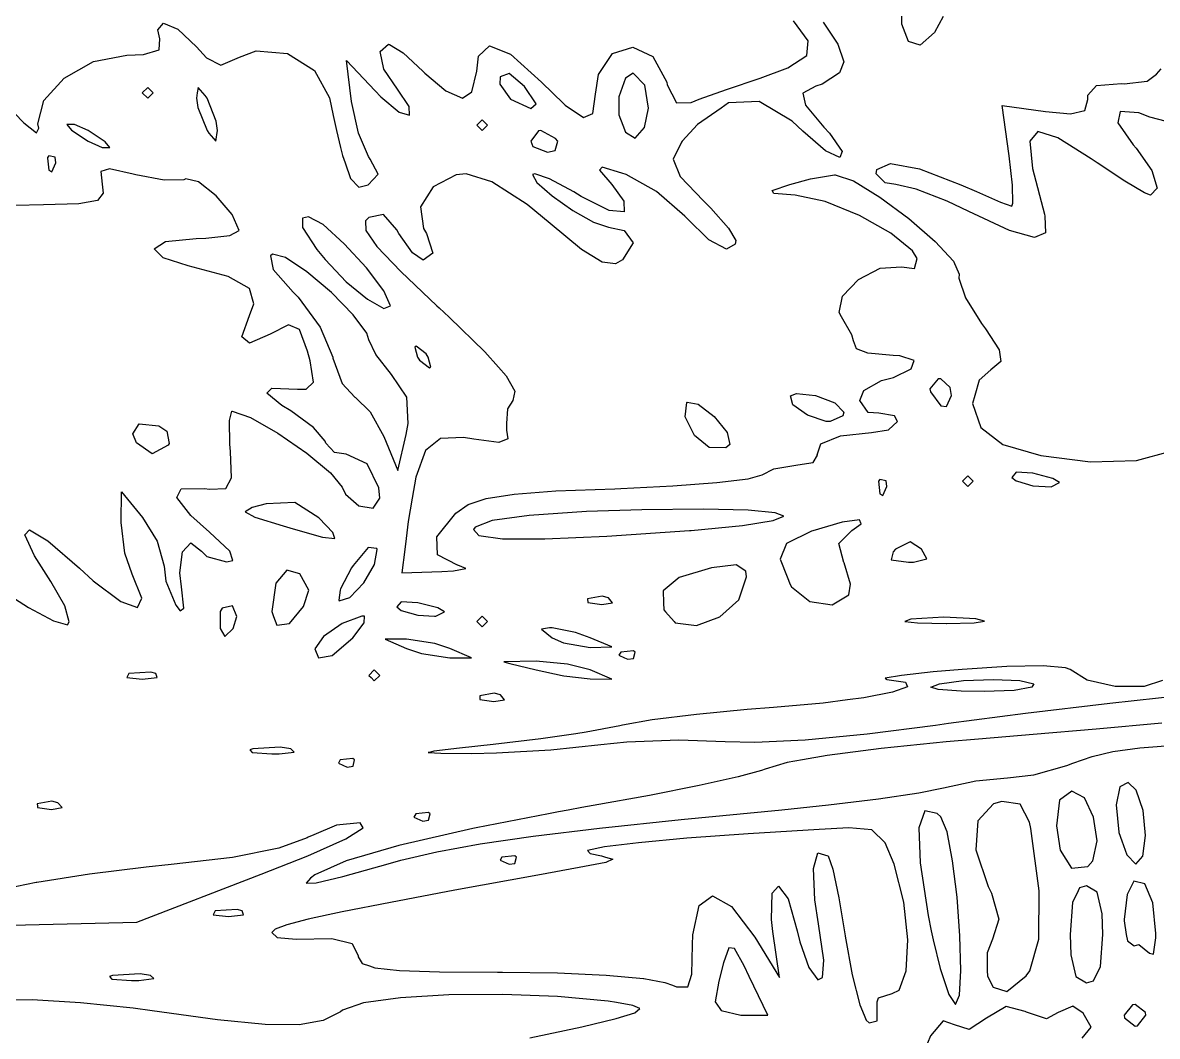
# Model space of a CAD drawing. Extents: x 111.7 to 189.1, y -142.8 to -74.9.
# Drawn here: x 161.72 to 172.53, y -124.27 to -114.61 of the extents above; entities that cross this region are included whole.
import ezdxf

# ---------------------------------------------------------------- set-up
doc = ezdxf.new("R2010")
doc.units = 0
doc.layers.add('BLACK', color=7, linetype='CONTINUOUS')

msp = doc.modelspace()

# ---------------------------------------------------------------- linework, layer by layer
at = {"layer": 'BLACK', "linetype": 'CONTINUOUS'}
for p, q in [((170.095, -114.622), (170.095, -114.359)), ((163.004, -114.678), (163.057, -114.612)), ((163.057, -114.612), (163.194, -114.669)), ((169.2, -114.782), (169.061, -114.59)), ((169.345, -114.605), (169.483, -114.812)), ((170.487, -114.549), (170.404, -114.701)), ((163.024, -114.762), (163.004, -114.678)), ((163.194, -114.669), (163.372, -114.84)), ((170.158, -114.787), (170.095, -114.622)), ((170.404, -114.701), (170.268, -114.823)), ((163.018, -114.867), (163.024, -114.762)), ((165.122, -114.883), (165.203, -114.814)), ((165.203, -114.814), (165.211, -114.815)), ((165.211, -114.815), (165.343, -114.897)), ((166.06, -114.927), (166.164, -114.828)), ((166.164, -114.828), (166.364, -114.91)), ((169.189, -114.921), (169.2, -114.782)), ((169.483, -114.812), (169.54, -114.983)), ((170.268, -114.823), (170.158, -114.787)), ((162.391, -114.979), (162.708, -114.917)), ((162.708, -114.917), (162.867, -114.911)), ((162.867, -114.911), (163.018, -114.867)), ((163.372, -114.84), (163.467, -114.945)), ((163.782, -114.937), (163.941, -114.877)), ((163.941, -114.877), (164.238, -114.902)), ((164.238, -114.902), (164.496, -115.063)), ((165.158, -115.051), (165.122, -114.883)), ((165.343, -114.897), (165.529, -115.071)), ((166.043, -115.071), (166.06, -114.927)), ((166.364, -114.91), (166.66, -115.174)), ((167.202, -115.101), (167.336, -114.903)), ((167.336, -114.903), (167.529, -114.843)), ((167.529, -114.843), (167.721, -114.93)), ((167.721, -114.93), (167.853, -115.176)), ((169.009, -115.039), (169.189, -114.921)), ((162.11, -115.138), (162.391, -114.979)), ((163.467, -114.945), (163.605, -115.012)), ((163.605, -115.012), (163.782, -114.937)), ((164.851, -115.361), (164.803, -114.968)), ((164.803, -114.968), (165.074, -115.258)), ((168.743, -115.137), (169.009, -115.039)), ((169.54, -114.983), (169.501, -115.085)), ((161.916, -115.35), (162.11, -115.138)), ((164.496, -115.063), (164.64, -115.324)), ((165.289, -115.243), (165.158, -115.051)), ((165.529, -115.071), (165.547, -115.089)), ((165.547, -115.089), (165.749, -115.258)), ((165.997, -115.267), (166.043, -115.071)), ((166.265, -115.126), (166.263, -115.196)), ((166.351, -115.093), (166.265, -115.126)), ((166.499, -115.217), (166.351, -115.093)), ((167.175, -115.289), (167.202, -115.101)), ((167.46, -115.136), (167.397, -115.314)), ((167.535, -115.091), (167.46, -115.136)), ((167.645, -115.203), (167.535, -115.091)), ((168.422, -115.245), (168.743, -115.137)), ((169.501, -115.085), (169.334, -115.195)), ((172.432, -115.167), (172.522, -115.1)), ((172.522, -115.1), (172.565, -115.048)), ((162.907, -115.225), (162.856, -115.277)), ((162.958, -115.277), (162.907, -115.225)), ((163.387, -115.226), (163.38, -115.277)), ((163.456, -115.302), (163.387, -115.226)), ((165.074, -115.258), (165.129, -115.314)), ((165.398, -115.406), (165.289, -115.243)), ((165.749, -115.258), (165.907, -115.328)), ((166.263, -115.196), (166.365, -115.338)), ((166.609, -115.381), (166.499, -115.217)), ((166.66, -115.174), (166.874, -115.381)), ((167.68, -115.423), (167.645, -115.203)), ((167.853, -115.176), (167.859, -115.2)), ((167.859, -115.2), (167.947, -115.371)), ((168.164, -115.338), (168.422, -115.245)), ((169.275, -115.212), (169.151, -115.281)), ((169.334, -115.195), (169.275, -115.212)), ((171.867, -115.299), (171.949, -115.206)), ((171.949, -115.206), (172.188, -115.189)), ((172.188, -115.189), (172.214, -115.19)), ((172.214, -115.19), (172.432, -115.167)), ((161.86, -115.572), (161.916, -115.35)), ((162.856, -115.277), (162.907, -115.328)), ((162.907, -115.328), (162.958, -115.277)), ((163.38, -115.277), (163.373, -115.328)), ((163.373, -115.328), (163.384, -115.416)), ((163.473, -115.328), (163.456, -115.302)), ((163.561, -115.548), (163.473, -115.328)), ((164.64, -115.324), (164.675, -115.493)), ((164.915, -115.66), (164.851, -115.361)), ((165.129, -115.314), (165.303, -115.46)), ((165.907, -115.328), (165.997, -115.267)), ((166.365, -115.338), (166.366, -115.339)), ((166.366, -115.339), (166.558, -115.427)), ((167.15, -115.475), (167.175, -115.289)), ((167.397, -115.314), (167.398, -115.487)), ((167.947, -115.371), (168.087, -115.369)), ((168.087, -115.369), (168.164, -115.338)), ((168.735, -115.361), (168.443, -115.373)), ((169.048, -115.547), (168.735, -115.361)), ((169.151, -115.281), (169.176, -115.396)), ((171.838, -115.447), (171.866, -115.342)), ((171.866, -115.342), (171.867, -115.299)), ((161.638, -115.472), (161.726, -115.562)), ((163.384, -115.416), (163.473, -115.637)), ((165.303, -115.46), (165.402, -115.49)), ((165.402, -115.49), (165.398, -115.406)), ((166.558, -115.427), (166.609, -115.381)), ((166.874, -115.381), (166.887, -115.394)), ((166.887, -115.394), (167.061, -115.512)), ((167.061, -115.512), (167.15, -115.475)), ((167.643, -115.608), (167.68, -115.423)), ((168.371, -115.423), (168.147, -115.58)), ((168.443, -115.373), (168.371, -115.423)), ((169.176, -115.396), (169.352, -115.604)), ((171.116, -115.878), (171.05, -115.399)), ((171.05, -115.399), (171.464, -115.455)), ((171.464, -115.455), (171.701, -115.477)), ((171.701, -115.477), (171.838, -115.447)), ((172.174, -115.454), (172.152, -115.563)), ((172.352, -115.467), (172.174, -115.454)), ((172.458, -115.509), (172.352, -115.467)), ((161.726, -115.562), (161.849, -115.657)), ((161.87, -115.615), (161.86, -115.572)), ((162.211, -115.579), (162.136, -115.578)), ((162.136, -115.578), (162.18, -115.633)), ((162.341, -115.637), (162.211, -115.579)), ((163.572, -115.637), (163.561, -115.548)), ((164.675, -115.493), (164.708, -115.637)), ((166.095, -115.534), (166.043, -115.585)), ((166.043, -115.585), (166.095, -115.637)), ((166.146, -115.585), (166.095, -115.534)), ((166.095, -115.637), (166.146, -115.585)), ((167.398, -115.487), (167.434, -115.585)), ((167.434, -115.585), (167.459, -115.653)), ((168.147, -115.58), (167.999, -115.739)), ((169.149, -115.641), (169.048, -115.547)), ((172.152, -115.563), (172.299, -115.772)), ((172.689, -115.568), (172.458, -115.509)), ((161.849, -115.657), (161.87, -115.615)), ((162.18, -115.633), (162.341, -115.739)), ((162.503, -115.743), (162.341, -115.637)), ((163.473, -115.637), (163.489, -115.662)), ((163.489, -115.662), (163.558, -115.739)), ((163.558, -115.739), (163.572, -115.637)), ((164.708, -115.637), (164.746, -115.798)), ((165.011, -115.885), (164.915, -115.66)), ((166.631, -115.639), (166.558, -115.739)), ((166.654, -115.637), (166.631, -115.639)), ((166.794, -115.711), (166.654, -115.637)), ((167.459, -115.653), (167.553, -115.708)), ((167.553, -115.708), (167.643, -115.608)), ((169.368, -115.83), (169.149, -115.641)), ((169.352, -115.604), (169.405, -115.663)), ((169.405, -115.663), (169.524, -115.836)), ((171.389, -115.647), (171.314, -115.739)), ((171.579, -115.707), (171.389, -115.647)), ((162.341, -115.739), (162.472, -115.797)), ((162.472, -115.797), (162.547, -115.798)), ((162.547, -115.798), (162.503, -115.743)), ((164.746, -115.798), (164.764, -115.875)), ((166.558, -115.739), (166.577, -115.789)), ((166.577, -115.789), (166.718, -115.842)), ((166.791, -115.827), (166.815, -115.739)), ((166.815, -115.739), (166.794, -115.711)), ((167.993, -115.746), (167.914, -115.91)), ((167.999, -115.739), (167.993, -115.746)), ((171.314, -115.739), (171.339, -115.997)), ((171.898, -115.905), (171.579, -115.707)), ((172.299, -115.772), (172.328, -115.805)), ((161.964, -115.876), (161.952, -115.892)), ((161.952, -115.892), (161.953, -115.899)), ((161.953, -115.899), (161.964, -116.014)), ((162.025, -115.891), (161.964, -115.876)), ((162.033, -115.945), (162.025, -115.891)), ((164.764, -115.875), (164.788, -115.945)), ((165.027, -115.908), (165.011, -115.885)), ((165.102, -116.053), (165.027, -115.908)), ((166.718, -115.842), (166.791, -115.827)), ((167.914, -115.91), (167.983, -116.074)), ((169.503, -115.893), (169.368, -115.83)), ((169.524, -115.836), (169.503, -115.893)), ((171.147, -116.158), (171.116, -115.878)), ((171.956, -115.945), (171.898, -115.905)), ((172.328, -115.805), (172.475, -116.016)), ((161.964, -116.014), (161.995, -116.03)), ((161.995, -116.03), (162.033, -115.945)), ((162.544, -116.001), (162.461, -116.028)), ((162.77, -116.052), (162.544, -116.001)), ((164.788, -115.945), (164.84, -116.093)), ((167.237, -115.985), (167.214, -116.015)), ((167.214, -116.015), (167.329, -116.151)), ((167.425, -116.043), (167.237, -115.985)), ((169.848, -116.048), (169.856, -116.009)), ((169.856, -116.009), (169.987, -115.952)), ((169.987, -115.952), (170.262, -116.001)), ((170.262, -116.001), (170.656, -116.153)), ((171.339, -115.997), (171.452, -116.433)), ((172.218, -116.118), (171.956, -115.945)), ((172.475, -116.016), (172.526, -116.185)), ((162.461, -116.028), (162.473, -116.148)), ((162.795, -116.058), (162.77, -116.052)), ((163.065, -116.11), (162.795, -116.058)), ((163.252, -116.105), (163.065, -116.11)), ((163.271, -116.097), (163.252, -116.105)), ((163.392, -116.125), (163.271, -116.097)), ((163.561, -116.26), (163.392, -116.125)), ((164.84, -116.093), (164.918, -116.176)), ((165.008, -116.155), (165.102, -116.053)), ((165.848, -116.058), (165.627, -116.172)), ((165.941, -116.048), (165.848, -116.058)), ((166.188, -116.125), (165.941, -116.048)), ((166.524, -116.342), (166.188, -116.125)), ((166.597, -116.048), (166.573, -116.056)), ((166.573, -116.056), (166.615, -116.133)), ((166.735, -116.098), (166.597, -116.048)), ((166.968, -116.222), (166.735, -116.098)), ((167.466, -116.057), (167.425, -116.043)), ((167.757, -116.217), (167.466, -116.057)), ((167.983, -116.074), (168.203, -116.305)), ((169.026, -116.151), (169.224, -116.097)), ((169.224, -116.097), (169.453, -116.058)), ((169.453, -116.058), (169.459, -116.058)), ((169.459, -116.058), (169.633, -116.117)), ((169.633, -116.117), (169.884, -116.27)), ((169.934, -116.134), (169.848, -116.048)), ((172.407, -116.23), (172.218, -116.118)), ((162.484, -116.234), (162.428, -116.303)), ((162.473, -116.148), (162.484, -116.234)), ((164.918, -116.176), (165.008, -116.155)), ((165.627, -116.172), (165.507, -116.364)), ((166.615, -116.133), (166.762, -116.26)), ((167.039, -116.265), (166.968, -116.222)), ((167.329, -116.151), (167.446, -116.309)), ((168.026, -116.452), (167.757, -116.217)), ((168.858, -116.209), (169.026, -116.151)), ((168.873, -116.236), (168.858, -116.209)), ((170.037, -116.151), (169.934, -116.134)), ((170.231, -116.196), (170.037, -116.151)), ((170.526, -116.311), (170.231, -116.196)), ((170.656, -116.153), (170.805, -116.219)), ((170.805, -116.219), (171.035, -116.318)), ((171.152, -116.33), (171.147, -116.158)), ((172.463, -116.254), (172.407, -116.23)), ((172.526, -116.185), (172.463, -116.254)), ((162.252, -116.334), (161.913, -116.343)), ((162.428, -116.303), (162.252, -116.334)), ((163.712, -116.437), (163.561, -116.26)), ((166.742, -116.521), (166.524, -116.342)), ((166.762, -116.26), (166.959, -116.399)), ((167.305, -116.399), (167.039, -116.265)), ((167.446, -116.309), (167.447, -116.411)), ((168.203, -116.305), (168.273, -116.375)), ((169.077, -116.252), (168.873, -116.236)), ((169.362, -116.314), (169.077, -116.252)), ((169.689, -116.447), (169.362, -116.314)), ((169.884, -116.27), (170.16, -116.475)), ((170.731, -116.407), (170.526, -116.311)), ((171.035, -116.318), (171.143, -116.356)), ((171.143, -116.356), (171.152, -116.33)), ((161.913, -116.343), (161.645, -116.35)), ((163.778, -116.588), (163.712, -116.437)), ((165.155, -116.437), (165.014, -116.465)), ((165.281, -116.582), (165.155, -116.437)), ((165.507, -116.364), (165.537, -116.571)), ((166.959, -116.399), (167.155, -116.511)), ((167.447, -116.411), (167.305, -116.399)), ((168.273, -116.375), (168.443, -116.567)), ((169.99, -116.615), (169.689, -116.447)), ((171.12, -116.589), (170.731, -116.407)), ((171.452, -116.433), (171.457, -116.452)), ((164.439, -116.459), (164.384, -116.471)), ((164.384, -116.471), (164.384, -116.561)), ((164.578, -116.533), (164.439, -116.459)), ((164.781, -116.715), (164.578, -116.533)), ((165.014, -116.465), (164.982, -116.496)), ((164.982, -116.496), (164.986, -116.588)), ((167.042, -116.77), (166.742, -116.521)), ((167.155, -116.511), (167.297, -116.558)), ((167.297, -116.558), (167.449, -116.59)), ((168.041, -116.469), (168.026, -116.452)), ((168.254, -116.679), (168.041, -116.469)), ((170.16, -116.475), (170.411, -116.693)), ((171.457, -116.452), (171.463, -116.611)), ((163.077, -116.693), (163.37, -116.665)), ((163.37, -116.665), (163.462, -116.663)), ((163.462, -116.663), (163.689, -116.636)), ((163.689, -116.636), (163.778, -116.588)), ((164.384, -116.561), (164.518, -116.769)), ((164.986, -116.588), (165.091, -116.742)), ((165.3, -116.618), (165.281, -116.582)), ((165.43, -116.803), (165.3, -116.618)), ((165.537, -116.571), (165.565, -116.617)), ((165.565, -116.617), (165.625, -116.805)), ((167.449, -116.59), (167.533, -116.708)), ((168.443, -116.567), (168.511, -116.684)), ((170.194, -116.783), (169.99, -116.615)), ((171.357, -116.656), (171.12, -116.589)), ((171.463, -116.611), (171.357, -116.656)), ((162.97, -116.763), (163.077, -116.693)), ((163.054, -116.851), (162.97, -116.763)), ((164.518, -116.769), (164.597, -116.867)), ((164.993, -116.945), (164.781, -116.715)), ((165.091, -116.742), (165.318, -116.98)), ((167.237, -116.892), (167.042, -116.77)), ((167.533, -116.708), (167.433, -116.869)), ((168.422, -116.768), (168.254, -116.679)), ((168.507, -116.72), (168.422, -116.768)), ((168.511, -116.684), (168.507, -116.72)), ((170.411, -116.693), (170.587, -116.883)), ((163.293, -116.926), (163.054, -116.851)), ((164.096, -116.815), (164.079, -116.83)), ((164.079, -116.83), (164.102, -116.961)), ((164.22, -116.845), (164.096, -116.815)), ((164.425, -116.982), (164.22, -116.845)), ((164.597, -116.867), (164.8, -117.077)), ((165.533, -116.871), (165.43, -116.803)), ((165.625, -116.805), (165.533, -116.871)), ((167.433, -116.869), (167.366, -116.907)), ((170.239, -116.856), (170.194, -116.783)), ((170.216, -116.951), (170.239, -116.856)), ((170.587, -116.883), (170.639, -117.006)), ((163.675, -117.029), (163.293, -116.926)), ((164.102, -116.961), (164.293, -117.177)), ((164.658, -117.18), (164.425, -116.982)), ((165.158, -117.164), (164.993, -116.945)), ((165.318, -116.98), (165.664, -117.308)), ((167.366, -116.907), (167.237, -116.892)), ((169.681, -117.057), (169.888, -116.948)), ((169.888, -116.948), (170.092, -116.937)), ((170.092, -116.937), (170.216, -116.951)), ((163.876, -117.143), (163.675, -117.029)), ((164.8, -117.077), (165.002, -117.245)), ((169.53, -117.214), (169.681, -117.057)), ((170.639, -117.006), (170.636, -117.044)), ((170.636, -117.044), (170.702, -117.232)), ((163.918, -117.288), (163.876, -117.143)), ((164.293, -117.177), (164.34, -117.224)), ((164.866, -117.392), (164.658, -117.18)), ((165.221, -117.308), (165.158, -117.164)), ((163.877, -117.398), (163.918, -117.288)), ((164.34, -117.224), (164.551, -117.51)), ((165.002, -117.245), (165.158, -117.333)), ((165.158, -117.333), (165.221, -117.308)), ((165.664, -117.308), (165.684, -117.326)), ((169.497, -117.371), (169.53, -117.214)), ((170.702, -117.232), (170.854, -117.475)), ((163.805, -117.603), (163.877, -117.398)), ((164.996, -117.569), (164.866, -117.392)), ((165.684, -117.326), (165.779, -117.415)), ((165.779, -117.415), (166.12, -117.746)), ((169.519, -117.411), (169.497, -117.371)), ((169.619, -117.584), (169.519, -117.411)), ((164.25, -117.489), (164.075, -117.576)), ((164.353, -117.533), (164.25, -117.489)), ((164.551, -117.51), (164.67, -117.795)), ((170.854, -117.475), (170.891, -117.525)), ((170.891, -117.525), (171.023, -117.727)), ((163.876, -117.663), (163.805, -117.603)), ((164.075, -117.576), (163.876, -117.663)), ((164.431, -117.74), (164.353, -117.533)), ((165.015, -117.63), (164.996, -117.569)), ((165.08, -117.771), (165.015, -117.63)), ((169.634, -117.642), (169.619, -117.584)), ((164.454, -117.831), (164.431, -117.74)), ((165.466, -117.693), (165.452, -117.7)), ((165.452, -117.7), (165.478, -117.796)), ((165.56, -117.766), (165.466, -117.693)), ((166.12, -117.746), (166.251, -117.892)), ((169.662, -117.717), (169.634, -117.642)), ((169.769, -117.757), (169.662, -117.717)), ((171.023, -117.727), (171.037, -117.839)), ((164.486, -118.036), (164.454, -117.831)), ((164.67, -117.795), (164.673, -117.805)), ((164.673, -117.805), (164.761, -118.046)), ((165.231, -117.961), (165.08, -117.771)), ((165.478, -117.796), (165.499, -117.826)), ((165.499, -117.826), (165.593, -117.899)), ((165.581, -117.796), (165.56, -117.766)), ((165.607, -117.892), (165.581, -117.796)), ((170.012, -117.779), (169.769, -117.757)), ((170.075, -117.783), (170.012, -117.779)), ((170.21, -117.827), (170.075, -117.783)), ((170.182, -117.909), (170.21, -117.827)), ((171.037, -117.839), (170.943, -117.917)), ((165.378, -118.178), (165.231, -117.961)), ((165.593, -117.899), (165.607, -117.892)), ((166.251, -117.892), (166.324, -117.974)), ((170.016, -117.991), (170.182, -117.909)), ((170.943, -117.917), (170.832, -118.015)), ((164.418, -118.103), (164.486, -118.036)), ((164.761, -118.046), (164.88, -118.178)), ((166.324, -117.974), (166.406, -118.122)), ((169.732, -118.113), (169.9, -118.019)), ((169.9, -118.019), (170.016, -117.991)), ((170.441, -118.004), (170.362, -118.098)), ((170.465, -118.002), (170.441, -118.004)), ((170.556, -118.085), (170.465, -118.002)), ((170.832, -118.015), (170.789, -118.162)), ((164.041, -118.138), (164.09, -118.091)), ((164.185, -118.256), (164.041, -118.138)), ((164.09, -118.091), (164.334, -118.101)), ((164.334, -118.101), (164.418, -118.103)), ((164.88, -118.178), (164.888, -118.181)), ((165.39, -118.428), (165.378, -118.178)), ((166.406, -118.122), (166.386, -118.211)), ((169.033, -118.166), (169.09, -118.143)), ((169.056, -118.251), (169.033, -118.166)), ((169.09, -118.143), (169.27, -118.162)), ((169.27, -118.162), (169.455, -118.232)), ((169.694, -118.209), (169.732, -118.113)), ((170.362, -118.098), (170.366, -118.127)), ((170.366, -118.127), (170.465, -118.259)), ((170.518, -118.268), (170.568, -118.162)), ((170.568, -118.162), (170.556, -118.085)), ((170.789, -118.162), (170.768, -118.237)), ((164.27, -118.309), (164.185, -118.256)), ((164.888, -118.181), (165.027, -118.318)), ((166.386, -118.211), (166.336, -118.289)), ((168.029, -118.365), (168.046, -118.228)), ((168.046, -118.228), (168.047, -118.226)), ((168.047, -118.226), (168.154, -118.244)), ((168.154, -118.244), (168.305, -118.363)), ((169.196, -118.349), (169.056, -118.251)), ((169.455, -118.232), (169.54, -118.322)), ((169.774, -118.325), (169.694, -118.209)), ((170.465, -118.259), (170.518, -118.268)), ((170.768, -118.237), (170.846, -118.467)), ((163.687, -118.401), (163.709, -118.31)), ((163.709, -118.31), (163.712, -118.31)), ((163.712, -118.31), (163.888, -118.373)), ((163.888, -118.373), (164.147, -118.522)), ((164.486, -118.466), (164.27, -118.309)), ((165.027, -118.318), (165.158, -118.554)), ((166.336, -118.289), (166.328, -118.428)), ((168.118, -118.542), (168.029, -118.365)), ((168.305, -118.363), (168.428, -118.514)), ((169.374, -118.409), (169.196, -118.349)), ((169.531, -118.355), (169.411, -118.411)), ((169.54, -118.322), (169.531, -118.355)), ((169.874, -118.331), (169.774, -118.325)), ((170.025, -118.355), (169.874, -118.331)), ((170.054, -118.409), (170.025, -118.355)), ((162.767, -118.528), (162.826, -118.431)), ((162.826, -118.431), (163.012, -118.451)), ((163.012, -118.451), (163.09, -118.501)), ((163.09, -118.501), (163.113, -118.618)), ((163.691, -118.625), (163.687, -118.401)), ((164.599, -118.597), (164.486, -118.466)), ((165.369, -118.533), (165.39, -118.428)), ((166.328, -118.428), (166.325, -118.492)), ((166.325, -118.492), (166.339, -118.574)), ((169.411, -118.411), (169.374, -118.409)), ((169.805, -118.516), (169.966, -118.49)), ((169.966, -118.49), (170.054, -118.409)), ((170.846, -118.467), (171.057, -118.63)), ((162.8, -118.612), (162.767, -118.528)), ((162.949, -118.717), (162.8, -118.612)), ((164.147, -118.522), (164.423, -118.713)), ((164.604, -118.617), (164.599, -118.597)), ((165.158, -118.554), (165.292, -118.876)), ((165.292, -118.876), (165.369, -118.533)), ((165.698, -118.571), (165.556, -118.685)), ((165.916, -118.563), (165.698, -118.571)), ((166.014, -118.578), (165.916, -118.563)), ((166.255, -118.61), (166.014, -118.578)), ((166.339, -118.574), (166.255, -118.61)), ((168.259, -118.658), (168.118, -118.542)), ((168.428, -118.514), (168.454, -118.628)), ((169.321, -118.623), (169.51, -118.546)), ((169.51, -118.546), (169.805, -118.516)), ((163.101, -118.636), (162.949, -118.717)), ((163.113, -118.618), (163.101, -118.636)), ((163.696, -118.696), (163.691, -118.625)), ((163.707, -118.946), (163.696, -118.696)), ((164.423, -118.713), (164.649, -118.9)), ((164.689, -118.704), (164.604, -118.617)), ((164.798, -118.722), (164.689, -118.704)), ((165.556, -118.685), (165.462, -118.939)), ((168.416, -118.66), (168.259, -118.658)), ((168.454, -118.628), (168.416, -118.66)), ((169.286, -118.727), (169.321, -118.623)), ((171.057, -118.63), (171.42, -118.734)), ((172.331, -118.781), (172.658, -118.691)), ((164.998, -118.812), (164.798, -118.722)), ((165.109, -119.041), (164.998, -118.812)), ((168.873, -118.861), (169.104, -118.824)), ((169.104, -118.824), (169.249, -118.802)), ((169.249, -118.802), (169.289, -118.732)), ((169.289, -118.732), (169.286, -118.727)), ((171.42, -118.734), (171.892, -118.794)), ((171.892, -118.794), (172.331, -118.781)), ((164.649, -118.9), (164.76, -119.036)), ((168.628, -118.955), (168.763, -118.917)), ((168.763, -118.917), (168.873, -118.861)), ((170.722, -118.927), (170.671, -118.979)), ((170.774, -118.979), (170.722, -118.927)), ((171.185, -118.893), (171.143, -118.942)), ((171.343, -118.903), (171.185, -118.893)), ((171.534, -118.953), (171.343, -118.903)), ((163.653, -119.047), (163.707, -118.946)), ((164.76, -119.036), (164.791, -119.102)), ((165.118, -119.141), (165.109, -119.041)), ((165.462, -118.939), (165.428, -119.141)), ((167.415, -119.048), (167.912, -119.024)), ((167.912, -119.024), (168.33, -118.992)), ((168.33, -118.992), (168.628, -118.955)), ((169.883, -118.961), (169.87, -118.977)), ((169.87, -118.977), (169.883, -119.099)), ((169.944, -118.976), (169.883, -118.961)), ((169.914, -119.115), (169.951, -119.03)), ((169.951, -119.03), (169.944, -118.976)), ((170.671, -118.979), (170.722, -119.03)), ((170.722, -119.03), (170.774, -118.979)), ((171.143, -118.942), (171.184, -118.976)), ((171.184, -118.976), (171.195, -118.979)), ((171.195, -118.979), (171.343, -119.022)), ((171.343, -119.022), (171.516, -119.031)), ((171.516, -119.031), (171.596, -118.991)), ((171.596, -118.991), (171.534, -118.953)), ((162.653, -119.371), (162.657, -119.081)), ((162.657, -119.081), (162.859, -119.324)), ((163.184, -119.133), (163.227, -119.05)), ((163.319, -119.305), (163.184, -119.133)), ((163.227, -119.05), (163.447, -119.048)), ((163.447, -119.048), (163.496, -119.054)), ((163.496, -119.054), (163.653, -119.047)), ((164.791, -119.102), (164.92, -119.214)), ((165.055, -119.235), (165.118, -119.141)), ((165.428, -119.141), (165.391, -119.364)), ((165.96, -119.202), (166.134, -119.142)), ((166.134, -119.142), (166.401, -119.101)), ((166.401, -119.101), (166.797, -119.072)), ((166.797, -119.072), (167.36, -119.05)), ((167.36, -119.05), (167.415, -119.048)), ((169.883, -119.099), (169.914, -119.115)), ((163.904, -119.229), (163.836, -119.27)), ((164.035, -119.194), (163.904, -119.229)), ((164.31, -119.181), (164.035, -119.194)), ((164.537, -119.329), (164.31, -119.181)), ((164.92, -119.214), (165.055, -119.235)), ((165.844, -119.282), (165.96, -119.202)), ((167.617, -119.252), (167.09, -119.269)), ((168.204, -119.245), (167.617, -119.252)), ((168.631, -119.255), (168.204, -119.245)), ((168.888, -119.279), (168.631, -119.255)), ((162.859, -119.324), (162.997, -119.549)), ((163.497, -119.464), (163.319, -119.305)), ((163.836, -119.27), (163.928, -119.32)), ((163.928, -119.32), (164.198, -119.405)), ((164.54, -119.332), (164.537, -119.329)), ((164.67, -119.468), (164.54, -119.332)), ((165.391, -119.364), (165.37, -119.526)), ((165.663, -119.508), (165.844, -119.282)), ((166.191, -119.353), (166.028, -119.416)), ((166.543, -119.304), (166.191, -119.353)), ((167.09, -119.269), (166.543, -119.304)), ((168.575, -119.4), (168.868, -119.354)), ((168.868, -119.354), (168.97, -119.313)), ((168.97, -119.313), (168.888, -119.279)), ((169.526, -119.368), (169.247, -119.451)), ((169.689, -119.346), (169.526, -119.368)), ((169.706, -119.386), (169.689, -119.346)), ((161.737, -119.49), (161.781, -119.442)), ((161.781, -119.442), (161.956, -119.547)), ((162.69, -119.666), (162.653, -119.371)), ((163.69, -119.645), (163.497, -119.464)), ((164.198, -119.405), (164.294, -119.433)), ((164.294, -119.433), (164.574, -119.512)), ((164.691, -119.526), (164.67, -119.468)), ((166.028, -119.416), (166.011, -119.44)), ((166.011, -119.44), (166.064, -119.497)), ((167.283, -119.502), (168.069, -119.448)), ((168.069, -119.448), (168.085, -119.447)), ((168.085, -119.447), (168.575, -119.4)), ((169.233, -119.456), (168.995, -119.573)), ((169.247, -119.451), (169.233, -119.456)), ((169.495, -119.574), (169.616, -119.45)), ((169.616, -119.45), (169.706, -119.386)), ((161.827, -119.691), (161.737, -119.49)), ((161.956, -119.547), (162.257, -119.809)), ((162.997, -119.549), (163.063, -119.787)), ((163.24, -119.651), (163.317, -119.567)), ((163.317, -119.567), (163.42, -119.645)), ((164.574, -119.512), (164.691, -119.526)), ((165.37, -119.526), (165.357, -119.629)), ((165.668, -119.68), (165.663, -119.508)), ((166.064, -119.497), (166.288, -119.527)), ((166.288, -119.527), (166.691, -119.528)), ((166.691, -119.528), (167.283, -119.502)), ((168.995, -119.573), (168.935, -119.722)), ((169.542, -119.755), (169.495, -119.574)), ((170.173, -119.556), (170.033, -119.626)), ((170.28, -119.626), (170.173, -119.556)), ((161.983, -119.935), (161.827, -119.691)), ((162.759, -119.865), (162.69, -119.666)), ((163.214, -119.853), (163.24, -119.651)), ((163.42, -119.645), (163.472, -119.695)), ((163.718, -119.733), (163.69, -119.645)), ((165.008, -119.611), (164.865, -119.781)), ((165.091, -119.619), (165.008, -119.611)), ((165.07, -119.772), (165.095, -119.629)), ((165.095, -119.629), (165.091, -119.619)), ((165.357, -119.629), (165.328, -119.853)), ((165.858, -119.779), (165.668, -119.68)), ((170.01, -119.652), (169.993, -119.729)), ((170.033, -119.626), (170.01, -119.652)), ((170.331, -119.719), (170.28, -119.626)), ((163.063, -119.787), (163.081, -119.931)), ((163.472, -119.695), (163.659, -119.747)), ((163.659, -119.747), (163.718, -119.733)), ((164.865, -119.781), (164.85, -119.804)), ((164.966, -119.948), (165.07, -119.772)), ((165.863, -119.78), (165.858, -119.779)), ((165.94, -119.811), (165.863, -119.78)), ((168.515, -119.776), (168.28, -119.804)), ((168.607, -119.835), (168.515, -119.776)), ((168.935, -119.722), (169, -119.889)), ((169.544, -119.758), (169.542, -119.755)), ((169.605, -119.959), (169.544, -119.758)), ((169.993, -119.729), (170.157, -119.75)), ((170.157, -119.75), (170.206, -119.749)), ((170.206, -119.749), (170.331, -119.719)), ((162.257, -119.809), (162.389, -119.928)), ((162.851, -120.095), (162.759, -119.865)), ((163.228, -119.985), (163.214, -119.853)), ((164.232, -119.826), (164.129, -119.951)), ((164.357, -119.861), (164.232, -119.826)), ((164.442, -120.018), (164.357, -119.861)), ((164.85, -119.804), (164.744, -120.004)), ((165.328, -119.853), (165.711, -119.839)), ((165.711, -119.839), (165.82, -119.833)), ((165.82, -119.833), (165.94, -119.811)), ((167.972, -119.895), (167.818, -120.025)), ((168.28, -119.804), (167.972, -119.895)), ((168.54, -120.109), (168.614, -119.889)), ((168.614, -119.889), (168.607, -119.835)), ((169, -119.889), (169.029, -119.962)), ((162.117, -120.167), (161.983, -119.935)), ((162.389, -119.928), (162.652, -120.125)), ((163.081, -119.931), (163.174, -120.161)), ((163.252, -120.189), (163.228, -119.985)), ((164.129, -119.951), (164.09, -120.221)), ((164.392, -120.172), (164.442, -120.018)), ((164.742, -120.018), (164.728, -120.114)), ((164.744, -120.004), (164.742, -120.018)), ((164.835, -120.088), (164.966, -119.948)), ((169.029, -119.962), (169.042, -119.984)), ((169.042, -119.984), (169.216, -120.126)), ((169.59, -120.061), (169.605, -119.959)), ((161.55, -120.039), (161.772, -120.183)), ((162.652, -120.125), (162.81, -120.181)), ((162.81, -120.181), (162.851, -120.095)), ((164.728, -120.114), (164.733, -120.118)), ((164.733, -120.118), (164.835, -120.088)), ((167.237, -120.075), (167.1, -120.099)), ((167.1, -120.099), (167.101, -120.134)), ((167.297, -120.091), (167.237, -120.075)), ((167.336, -120.137), (167.297, -120.091)), ((167.818, -120.025), (167.823, -120.137)), ((168.36, -120.272), (168.54, -120.109)), ((169.216, -120.126), (169.43, -120.157)), ((169.43, -120.157), (169.59, -120.061)), ((161.772, -120.183), (162.011, -120.311)), ((162.16, -120.32), (162.117, -120.167)), ((163.174, -120.161), (163.217, -120.213)), ((163.217, -120.213), (163.252, -120.189)), ((163.616, -120.189), (163.597, -120.221)), ((163.597, -120.221), (163.597, -120.381)), ((163.715, -120.165), (163.616, -120.189)), ((163.756, -120.267), (163.715, -120.165)), ((164.09, -120.221), (164.107, -120.267)), ((164.257, -120.334), (164.392, -120.172)), ((165.324, -120.127), (165.281, -120.176)), ((165.281, -120.176), (165.323, -120.21)), ((165.323, -120.21), (165.482, -120.256)), ((165.481, -120.137), (165.324, -120.127)), ((165.672, -120.187), (165.481, -120.137)), ((165.654, -120.265), (165.735, -120.225)), ((165.735, -120.225), (165.672, -120.187)), ((167.101, -120.134), (167.235, -120.153)), ((167.235, -120.153), (167.336, -120.137)), ((167.823, -120.137), (167.826, -120.206)), ((167.826, -120.206), (167.843, -120.225)), ((167.843, -120.225), (167.923, -120.315)), ((162.011, -120.311), (162.143, -120.347)), ((162.143, -120.347), (162.16, -120.32)), ((163.721, -120.381), (163.756, -120.267)), ((164.107, -120.267), (164.138, -120.35)), ((164.138, -120.35), (164.257, -120.334)), ((164.762, -120.336), (164.582, -120.46)), ((164.947, -120.266), (164.762, -120.336)), ((164.861, -120.47), (164.969, -120.328)), ((164.973, -120.264), (164.947, -120.266)), ((164.969, -120.328), (164.973, -120.264)), ((165.482, -120.256), (165.641, -120.264)), ((165.641, -120.264), (165.654, -120.265)), ((166.095, -120.264), (166.043, -120.315)), ((166.043, -120.315), (166.095, -120.367)), ((166.146, -120.315), (166.095, -120.264)), ((166.095, -120.367), (166.146, -120.315)), ((167.923, -120.315), (167.934, -120.328)), ((167.934, -120.328), (168.137, -120.354)), ((168.137, -120.354), (168.36, -120.272)), ((170.181, -120.293), (170.123, -120.315)), ((170.123, -120.315), (170.244, -120.33)), ((170.493, -120.276), (170.181, -120.293)), ((170.244, -120.33), (170.517, -120.335)), ((170.798, -120.292), (170.493, -120.276)), ((170.517, -120.335), (170.521, -120.335)), ((170.521, -120.335), (170.783, -120.329)), ((170.783, -120.329), (170.882, -120.313)), ((170.882, -120.313), (170.798, -120.292)), ((163.597, -120.381), (163.642, -120.459)), ((163.642, -120.459), (163.721, -120.381)), ((166.737, -120.375), (166.661, -120.39)), ((166.661, -120.39), (166.763, -120.47)), ((166.763, -120.376), (166.737, -120.375)), ((166.984, -120.42), (166.763, -120.376)), ((167.123, -120.47), (166.984, -120.42)), ((164.582, -120.46), (164.501, -120.576)), ((164.666, -120.639), (164.861, -120.47)), ((165.375, -120.484), (165.169, -120.484)), ((165.169, -120.484), (165.375, -120.573)), ((165.645, -120.526), (165.375, -120.484)), ((165.786, -120.573), (165.645, -120.526)), ((166.763, -120.47), (166.871, -120.52)), ((166.871, -120.52), (167.123, -120.564)), ((167.329, -120.558), (167.123, -120.47)), ((167.123, -120.564), (167.329, -120.558)), ((164.501, -120.576), (164.536, -120.663)), ((164.536, -120.663), (164.666, -120.639)), ((165.375, -120.573), (165.516, -120.62)), ((165.516, -120.62), (165.786, -120.661)), ((165.992, -120.661), (165.786, -120.573)), ((165.786, -120.661), (165.992, -120.661)), ((167.415, -120.607), (167.398, -120.638)), ((167.398, -120.638), (167.451, -120.661)), ((167.537, -120.595), (167.415, -120.607)), ((167.451, -120.661), (167.483, -120.675)), ((167.552, -120.607), (167.537, -120.595)), ((167.538, -120.668), (167.552, -120.607)), ((166.609, -120.695), (166.301, -120.7)), ((166.301, -120.7), (166.359, -120.715)), ((166.359, -120.715), (166.609, -120.778)), ((166.908, -120.721), (166.609, -120.695)), ((167.123, -120.778), (166.908, -120.721)), ((167.483, -120.675), (167.538, -120.668)), ((170.67, -120.772), (170.394, -120.796)), ((171.096, -120.746), (170.67, -120.772)), ((171.44, -120.74), (171.096, -120.746)), ((171.653, -120.756), (171.44, -120.74)), ((171.699, -120.774), (171.653, -120.756)), ((171.861, -120.876), (171.699, -120.774)), ((162.727, -120.813), (162.71, -120.849)), ((162.71, -120.849), (162.856, -120.865)), ((162.938, -120.799), (162.727, -120.813)), ((162.856, -120.865), (162.997, -120.85)), ((162.984, -120.813), (162.938, -120.799)), ((162.997, -120.85), (162.984, -120.813)), ((165.067, -120.778), (165.015, -120.83)), ((165.015, -120.83), (165.036, -120.85)), ((165.036, -120.85), (165.067, -120.881)), ((165.118, -120.83), (165.067, -120.778)), ((165.067, -120.881), (165.118, -120.83)), ((166.609, -120.778), (166.858, -120.83)), ((166.858, -120.83), (166.872, -120.833)), ((166.872, -120.833), (167.123, -120.862)), ((167.329, -120.867), (167.123, -120.778)), ((167.123, -120.862), (167.329, -120.867)), ((170.091, -120.829), (169.934, -120.855)), ((169.934, -120.855), (169.948, -120.867)), ((169.948, -120.867), (169.951, -120.87)), ((169.951, -120.87), (170.129, -120.895)), ((170.394, -120.796), (170.091, -120.829)), ((170.453, -120.91), (170.682, -120.879)), ((170.682, -120.879), (170.966, -120.868)), ((170.966, -120.868), (171.218, -120.877)), ((171.218, -120.877), (171.352, -120.911)), ((172.128, -120.934), (171.861, -120.876)), ((172.577, -120.878), (172.402, -120.936)), ((170.006, -120.988), (169.731, -121.042)), ((170.147, -120.937), (170.006, -120.988)), ((170.129, -120.895), (170.147, -120.937)), ((170.371, -120.942), (170.453, -120.91)), ((170.439, -120.965), (170.371, -120.942)), ((170.659, -120.98), (170.439, -120.965)), ((170.877, -120.984), (170.659, -120.98)), ((171.165, -120.972), (170.877, -120.984)), ((171.333, -120.941), (171.165, -120.972)), ((171.352, -120.911), (171.333, -120.941)), ((172.402, -120.936), (172.128, -120.934)), ((166.209, -121), (166.071, -121.025)), ((166.071, -121.025), (166.073, -121.06)), ((166.073, -121.06), (166.206, -121.079)), ((166.206, -121.079), (166.307, -121.062)), ((166.268, -121.016), (166.209, -121)), ((166.307, -121.062), (166.268, -121.016)), ((169.345, -121.093), (168.871, -121.134)), ((169.576, -121.062), (169.345, -121.093)), ((169.731, -121.042), (169.576, -121.062)), ((171.271, -121.189), (172.077, -121.093)), ((172.077, -121.093), (172.901, -121.004)), ((168.136, -121.201), (167.716, -121.254)), ((168.621, -121.154), (168.136, -121.201)), ((168.871, -121.134), (168.621, -121.154)), ((170.54, -121.286), (171.271, -121.189)), ((167.408, -121.31), (167.085, -121.371)), ((167.432, -121.305), (167.408, -121.31)), ((167.716, -121.254), (167.432, -121.305)), ((169.765, -121.388), (170.414, -121.304)), ((170.414, -121.304), (170.54, -121.286)), ((172.572, -121.285), (171.946, -121.342)), ((166.988, -121.385), (166.653, -121.434)), ((167.085, -121.371), (166.988, -121.385)), ((169.174, -121.444), (169.765, -121.388)), ((171.346, -121.394), (170.825, -121.437)), ((171.946, -121.342), (171.346, -121.394)), ((163.91, -121.53), (163.88, -121.54)), ((164.17, -121.514), (163.91, -121.53)), ((164.27, -121.53), (164.17, -121.514)), ((164.302, -121.56), (164.27, -121.53)), ((165.878, -121.522), (165.635, -121.551)), ((166.198, -121.489), (165.878, -121.522)), ((166.653, -121.434), (166.198, -121.489)), ((166.749, -121.539), (167.226, -121.489)), ((167.226, -121.489), (167.474, -121.463)), ((167.474, -121.463), (167.968, -121.443)), ((167.968, -121.443), (168.409, -121.459)), ((168.409, -121.459), (168.692, -121.467)), ((168.692, -121.467), (169.174, -121.444)), ((169.898, -121.526), (169.382, -121.594)), ((170.517, -121.463), (169.898, -121.526)), ((170.825, -121.437), (170.517, -121.463)), ((172.105, -121.556), (172.363, -121.521)), ((172.363, -121.521), (172.729, -121.491)), ((163.88, -121.54), (163.903, -121.566)), ((163.903, -121.566), (164.09, -121.577)), ((164.09, -121.577), (164.159, -121.576)), ((164.159, -121.576), (164.302, -121.56)), ((164.741, -121.635), (164.725, -121.666)), ((164.863, -121.623), (164.741, -121.635)), ((164.878, -121.635), (164.863, -121.623)), ((164.864, -121.696), (164.878, -121.635)), ((165.602, -121.56), (165.58, -121.566)), ((165.58, -121.566), (165.702, -121.572)), ((165.635, -121.551), (165.602, -121.56)), ((165.702, -121.572), (165.992, -121.574)), ((165.992, -121.574), (166.23, -121.569)), ((166.23, -121.569), (166.749, -121.539)), ((169.146, -121.635), (169.002, -121.66)), ((169.382, -121.594), (169.146, -121.635)), ((171.723, -121.667), (171.908, -121.602)), ((171.908, -121.602), (172.105, -121.556)), ((164.725, -121.666), (164.809, -121.704)), ((164.809, -121.704), (164.864, -121.696)), ((168.757, -121.736), (168.534, -121.796)), ((168.793, -121.722), (168.757, -121.736)), ((169.002, -121.66), (168.793, -121.722)), ((171.353, -121.778), (171.667, -121.689)), ((171.667, -121.689), (171.723, -121.667)), ((168.534, -121.796), (168.164, -121.878)), ((170.491, -121.902), (170.798, -121.836)), ((170.798, -121.836), (171.101, -121.807)), ((171.101, -121.807), (171.353, -121.778)), ((172.252, -121.849), (172.172, -121.891)), ((172.328, -121.924), (172.252, -121.849)), ((168.164, -121.878), (167.69, -121.973)), ((169.872, -122.006), (170.256, -121.95)), ((170.256, -121.95), (170.491, -121.902)), ((171.713, -121.934), (171.598, -122.018)), ((171.835, -121.995), (171.713, -121.934)), ((172.172, -121.891), (172.136, -122.063)), ((172.394, -122.117), (172.328, -121.924)), ((161.993, -122.028), (161.855, -122.053)), ((161.855, -122.053), (161.856, -122.076)), ((162.052, -122.045), (161.993, -122.028)), ((162.091, -122.09), (162.052, -122.045)), ((167.153, -122.071), (167.043, -122.09)), ((167.69, -121.973), (167.153, -122.071)), ((168.95, -122.11), (169.395, -122.064)), ((169.395, -122.064), (169.872, -122.006)), ((170.966, -122.055), (170.818, -122.217)), ((171.047, -122.032), (170.966, -122.055)), ((171.221, -122.056), (171.047, -122.032)), ((171.309, -122.227), (171.221, -122.056)), ((171.598, -122.018), (171.567, -122.264)), ((171.921, -122.18), (171.835, -121.995)), ((172.136, -122.063), (172.163, -122.323)), ((161.856, -122.076), (161.857, -122.088)), ((161.857, -122.088), (161.99, -122.107)), ((161.99, -122.107), (162.091, -122.09)), ((165.461, -122.149), (165.445, -122.18)), ((165.445, -122.18), (165.529, -122.218)), ((165.583, -122.137), (165.461, -122.149)), ((165.598, -122.149), (165.583, -122.137)), ((165.584, -122.21), (165.598, -122.149)), ((166.728, -122.149), (166.039, -122.282)), ((166.821, -122.131), (166.728, -122.149)), ((166.914, -122.113), (166.821, -122.131)), ((167.043, -122.09), (166.914, -122.113)), ((167.992, -122.202), (168.95, -122.11)), ((170.312, -122.121), (170.257, -122.281)), ((170.431, -122.146), (170.312, -122.121)), ((170.467, -122.179), (170.431, -122.146)), ((170.525, -122.322), (170.467, -122.179)), ((171.954, -122.407), (171.921, -122.18)), ((172.415, -122.354), (172.394, -122.117)), ((164.706, -122.257), (164.491, -122.348)), ((164.932, -122.236), (164.706, -122.257)), ((164.794, -122.386), (164.96, -122.282)), ((164.96, -122.282), (164.932, -122.236)), ((166.007, -122.289), (165.302, -122.45)), ((165.529, -122.218), (165.584, -122.21)), ((166.039, -122.282), (166.007, -122.289)), ((166.582, -122.361), (167.212, -122.285)), ((167.212, -122.285), (167.992, -122.202)), ((169.59, -122.284), (169.306, -122.299)), ((169.807, -122.303), (169.59, -122.284)), ((170.257, -122.281), (170.268, -122.617)), ((170.818, -122.217), (170.799, -122.492)), ((171.322, -122.289), (171.309, -122.227)), ((171.402, -122.883), (171.322, -122.289)), ((171.567, -122.264), (171.604, -122.494)), ((164.426, -122.378), (164.157, -122.477)), ((164.437, -122.371), (164.426, -122.378)), ((164.433, -122.548), (164.794, -122.386)), ((164.491, -122.348), (164.437, -122.371)), ((166.075, -122.435), (166.582, -122.361)), ((168.046, -122.382), (167.583, -122.424)), ((168.628, -122.339), (168.046, -122.382)), ((169.306, -122.299), (168.628, -122.339)), ((169.936, -122.426), (169.807, -122.303)), ((170.578, -122.596), (170.525, -122.322)), ((172.163, -122.323), (172.163, -122.327)), ((172.163, -122.327), (172.192, -122.407)), ((172.39, -122.553), (172.415, -122.354)), ((164.157, -122.477), (163.716, -122.564)), ((165.302, -122.45), (164.799, -122.598)), ((165.664, -122.51), (166.075, -122.435)), ((167.261, -122.463), (167.1, -122.498)), ((167.1, -122.498), (167.123, -122.527)), ((167.583, -122.424), (167.261, -122.463)), ((170.021, -122.629), (169.936, -122.426)), ((170.799, -122.492), (170.917, -122.843)), ((171.604, -122.494), (171.71, -122.666)), ((171.915, -122.597), (171.954, -122.407)), ((172.192, -122.407), (172.239, -122.541)), ((163.716, -122.564), (163.132, -122.633)), ((163.987, -122.725), (164.433, -122.548)), ((164.799, -122.598), (164.501, -122.732)), ((165.199, -122.624), (165.321, -122.591)), ((165.321, -122.591), (165.664, -122.51)), ((166.283, -122.561), (166.267, -122.592)), ((166.267, -122.592), (166.352, -122.629)), ((166.405, -122.548), (166.283, -122.561)), ((166.421, -122.561), (166.405, -122.548)), ((166.406, -122.622), (166.421, -122.561)), ((167.123, -122.527), (167.232, -122.549)), ((167.232, -122.549), (167.27, -122.561)), ((167.27, -122.561), (167.34, -122.582)), ((167.34, -122.582), (167.274, -122.614)), ((169.251, -122.67), (169.294, -122.522)), ((169.294, -122.522), (169.39, -122.548)), ((169.39, -122.548), (169.391, -122.55)), ((169.391, -122.55), (169.435, -122.678)), ((170.62, -122.944), (170.578, -122.596)), ((171.867, -122.651), (171.915, -122.597)), ((172.239, -122.541), (172.324, -122.629)), ((172.324, -122.629), (172.39, -122.553)), ((162.894, -122.656), (162.354, -122.724)), ((163.132, -122.633), (162.894, -122.656)), ((164.768, -122.746), (165.199, -122.624)), ((166.352, -122.629), (166.406, -122.622)), ((167.02, -122.662), (166.624, -122.734)), ((167.274, -122.614), (167.02, -122.662)), ((169.265, -122.97), (169.251, -122.67)), ((169.435, -122.678), (169.493, -122.951)), ((170.114, -122.992), (170.021, -122.629)), ((170.268, -122.617), (170.345, -123.118)), ((171.71, -122.666), (171.867, -122.651)), ((161.845, -122.804), (161.467, -122.882)), ((161.85, -122.803), (161.845, -122.804)), ((162.354, -122.724), (161.85, -122.803)), ((162.804, -123.18), (163.987, -122.725)), ((164.458, -122.761), (164.416, -122.811)), ((164.416, -122.811), (164.513, -122.807)), ((164.501, -122.732), (164.458, -122.761)), ((164.513, -122.807), (164.768, -122.746)), ((166.624, -122.734), (165.835, -122.878)), ((172.306, -122.79), (172.241, -122.918)), ((172.41, -122.815), (172.306, -122.79)), ((172.486, -122.997), (172.41, -122.815)), ((165.835, -122.878), (165.221, -122.993)), ((168.162, -123.022), (168.29, -122.932)), ((168.29, -122.932), (168.472, -123.032)), ((168.852, -123.157), (168.858, -122.905)), ((168.858, -122.905), (168.92, -122.839)), ((168.92, -122.839), (169.01, -122.958)), ((170.917, -122.843), (170.947, -122.906)), ((170.947, -122.906), (171.017, -123.152)), ((171.398, -123.343), (171.402, -122.883)), ((171.773, -122.883), (171.719, -122.993)), ((171.788, -122.854), (171.773, -122.883)), ((171.854, -122.835), (171.788, -122.854)), ((171.955, -122.895), (171.854, -122.835)), ((172.002, -123.101), (171.955, -122.895)), ((172.241, -122.918), (172.213, -123.156)), ((165.221, -122.993), (164.762, -123.084)), ((168.103, -123.302), (168.162, -123.022)), ((168.472, -123.032), (168.694, -123.324)), ((169.01, -122.958), (169.098, -123.264)), ((169.3, -123.198), (169.265, -122.97)), ((169.493, -122.951), (169.554, -123.311)), ((170.152, -123.349), (170.114, -122.992)), ((170.648, -123.311), (170.62, -122.944)), ((171.719, -122.993), (171.699, -123.298)), ((172.515, -123.289), (172.486, -122.997)), ((163.55, -123.075), (163.532, -123.111)), ((163.532, -123.111), (163.678, -123.127)), ((163.76, -123.062), (163.55, -123.075)), ((163.678, -123.127), (163.82, -123.113)), ((163.807, -123.075), (163.76, -123.062)), ((163.82, -123.113), (163.807, -123.075)), ((164.438, -123.153), (164.232, -123.207)), ((164.627, -123.113), (164.438, -123.153)), ((164.762, -123.084), (164.627, -123.113)), ((170.345, -123.118), (170.374, -123.264)), ((171.017, -123.152), (170.959, -123.343)), ((172.008, -123.298), (172.002, -123.101)), ((161.12, -123.224), (162.804, -123.18)), ((164.122, -123.247), (164.09, -123.279)), ((164.232, -123.207), (164.122, -123.247)), ((168.865, -123.272), (168.852, -123.157)), ((169.35, -123.543), (169.3, -123.198)), ((172.213, -123.156), (172.214, -123.169)), ((172.214, -123.169), (172.233, -123.298)), ((164.09, -123.279), (164.141, -123.328)), ((164.141, -123.328), (164.321, -123.345)), ((164.321, -123.345), (164.662, -123.336)), ((164.662, -123.336), (164.855, -123.385)), ((168.1, -123.398), (168.103, -123.302)), ((168.694, -123.324), (168.929, -123.709)), ((168.929, -123.709), (168.865, -123.272)), ((169.098, -123.264), (169.123, -123.37)), ((169.123, -123.37), (169.207, -123.615)), ((169.554, -123.311), (169.555, -123.315)), ((169.555, -123.315), (169.622, -123.683)), ((170.136, -123.646), (170.152, -123.349)), ((170.374, -123.264), (170.394, -123.349)), ((170.394, -123.349), (170.46, -123.623)), ((170.657, -123.641), (170.648, -123.311)), ((170.959, -123.343), (170.906, -123.475)), ((171.313, -123.644), (171.398, -123.343)), ((171.699, -123.298), (171.706, -123.494)), ((171.988, -123.603), (172.008, -123.298)), ((172.233, -123.298), (172.243, -123.36)), ((172.243, -123.36), (172.308, -123.406)), ((172.493, -123.488), (172.514, -123.332)), ((172.514, -123.332), (172.515, -123.289)), ((164.855, -123.385), (164.912, -123.503)), ((168.094, -123.678), (168.1, -123.398)), ((168.444, -123.427), (168.394, -123.569)), ((168.498, -123.431), (168.444, -123.427)), ((168.591, -123.597), (168.498, -123.431)), ((170.906, -123.475), (170.908, -123.641)), ((172.308, -123.406), (172.353, -123.394)), ((172.353, -123.394), (172.454, -123.477)), ((172.454, -123.477), (172.493, -123.488)), ((164.912, -123.503), (164.913, -123.512)), ((164.913, -123.512), (164.95, -123.574)), ((164.95, -123.574), (165.021, -123.598)), ((168.394, -123.569), (168.351, -123.744)), ((169.339, -123.71), (169.35, -123.543)), ((171.706, -123.494), (171.752, -123.7)), ((162.573, -123.69), (162.544, -123.699)), ((162.834, -123.674), (162.573, -123.69)), ((162.933, -123.69), (162.834, -123.674)), ((162.965, -123.719), (162.933, -123.69)), ((165.021, -123.598), (165.072, -123.616)), ((165.072, -123.616), (165.307, -123.641)), ((165.307, -123.641), (165.687, -123.654)), ((165.687, -123.654), (166.242, -123.658)), ((166.242, -123.658), (166.289, -123.658)), ((166.289, -123.658), (166.812, -123.666)), ((166.812, -123.666), (167.277, -123.688)), ((167.277, -123.688), (167.631, -123.719)), ((168.053, -123.797), (168.094, -123.678)), ((168.64, -123.698), (168.591, -123.597)), ((169.207, -123.615), (169.293, -123.73)), ((169.622, -123.683), (169.694, -123.97)), ((170.068, -123.83), (170.136, -123.646)), ((170.46, -123.623), (170.541, -123.872)), ((170.643, -123.878), (170.657, -123.641)), ((170.908, -123.641), (170.909, -123.695)), ((170.909, -123.695), (170.965, -123.802)), ((171.094, -123.843), (171.278, -123.693)), ((171.278, -123.693), (171.313, -123.644)), ((171.919, -123.742), (171.988, -123.603)), ((162.544, -123.699), (162.566, -123.726)), ((162.566, -123.726), (162.753, -123.737)), ((162.753, -123.737), (162.823, -123.736)), ((162.823, -123.736), (162.965, -123.719)), ((167.631, -123.719), (167.635, -123.72)), ((167.635, -123.72), (167.836, -123.758)), ((167.836, -123.758), (167.907, -123.783)), ((167.907, -123.783), (167.946, -123.797)), ((167.946, -123.797), (168.053, -123.797)), ((168.351, -123.744), (168.316, -123.94)), ((168.817, -124.069), (168.64, -123.698)), ((169.293, -123.73), (169.339, -123.71)), ((170.965, -123.802), (171.094, -123.843)), ((171.752, -123.7), (171.854, -123.76)), ((171.854, -123.76), (171.919, -123.742)), ((165.316, -123.903), (164.963, -123.952)), ((165.776, -123.875), (165.316, -123.903)), ((166.292, -123.871), (165.776, -123.875)), ((166.814, -123.891), (166.292, -123.871)), ((167.294, -123.936), (166.814, -123.891)), ((169.86, -123.94), (169.873, -123.904)), ((169.873, -123.904), (170.003, -123.863)), ((170.003, -123.863), (170.068, -123.83)), ((170.541, -123.872), (170.604, -123.966)), ((170.604, -123.966), (170.643, -123.878)), ((161.806, -123.921), (161.467, -123.926)), ((162.267, -123.949), (161.806, -123.921)), ((162.768, -124.001), (162.267, -123.949)), ((162.949, -124.027), (162.768, -124.001)), ((164.963, -123.952), (164.764, -124.021)), ((167.376, -123.948), (167.294, -123.936)), ((167.532, -123.976), (167.376, -123.948)), ((167.596, -124.006), (167.532, -123.976)), ((167.55, -124.045), (167.596, -124.006)), ((168.316, -123.94), (168.36, -124.006)), ((168.36, -124.006), (168.372, -124.025)), ((169.694, -123.97), (169.736, -124.069)), ((169.858, -124.122), (169.86, -123.94)), ((171.088, -123.984), (170.902, -124.098)), ((171.27, -124.034), (171.088, -123.984)), ((171.724, -123.981), (171.583, -124.041)), ((171.823, -124.048), (171.724, -123.981)), ((172.292, -123.969), (172.213, -124.069)), ((172.316, -123.966), (172.292, -123.969)), ((172.416, -124.044), (172.316, -123.966)), ((163.571, -124.113), (162.949, -124.027)), ((164.026, -124.157), (163.571, -124.113)), ((164.578, -124.118), (164.35, -124.159)), ((164.745, -124.035), (164.578, -124.118)), ((164.764, -124.021), (164.745, -124.035)), ((167.046, -124.178), (167.373, -124.1)), ((167.373, -124.1), (167.55, -124.045)), ((168.372, -124.025), (168.561, -124.069)), ((168.561, -124.069), (168.817, -124.069)), ((169.736, -124.069), (169.755, -124.115)), ((169.755, -124.115), (169.784, -124.141)), ((169.784, -124.141), (169.858, -124.122)), ((170.487, -124.121), (170.368, -124.264)), ((170.597, -124.159), (170.487, -124.121)), ((170.902, -124.098), (170.736, -124.204)), ((171.281, -124.04), (171.27, -124.034)), ((171.471, -124.104), (171.281, -124.04)), ((171.583, -124.041), (171.471, -124.104)), ((171.897, -124.183), (171.823, -124.048)), ((172.213, -124.069), (172.216, -124.093)), ((172.216, -124.093), (172.316, -124.172)), ((172.341, -124.169), (172.419, -124.069)), ((172.419, -124.069), (172.416, -124.044)), ((164.35, -124.159), (164.026, -124.157)), ((166.548, -124.284), (167.046, -124.178)), ((170.736, -124.204), (170.597, -124.159)), ((171.812, -124.288), (171.897, -124.183)), ((172.316, -124.172), (172.341, -124.169)), ((170.368, -124.264), (170.309, -124.405))]:
    msp.add_line(p, q, dxfattribs=at)

doc.saveas('drawing.dxf')
